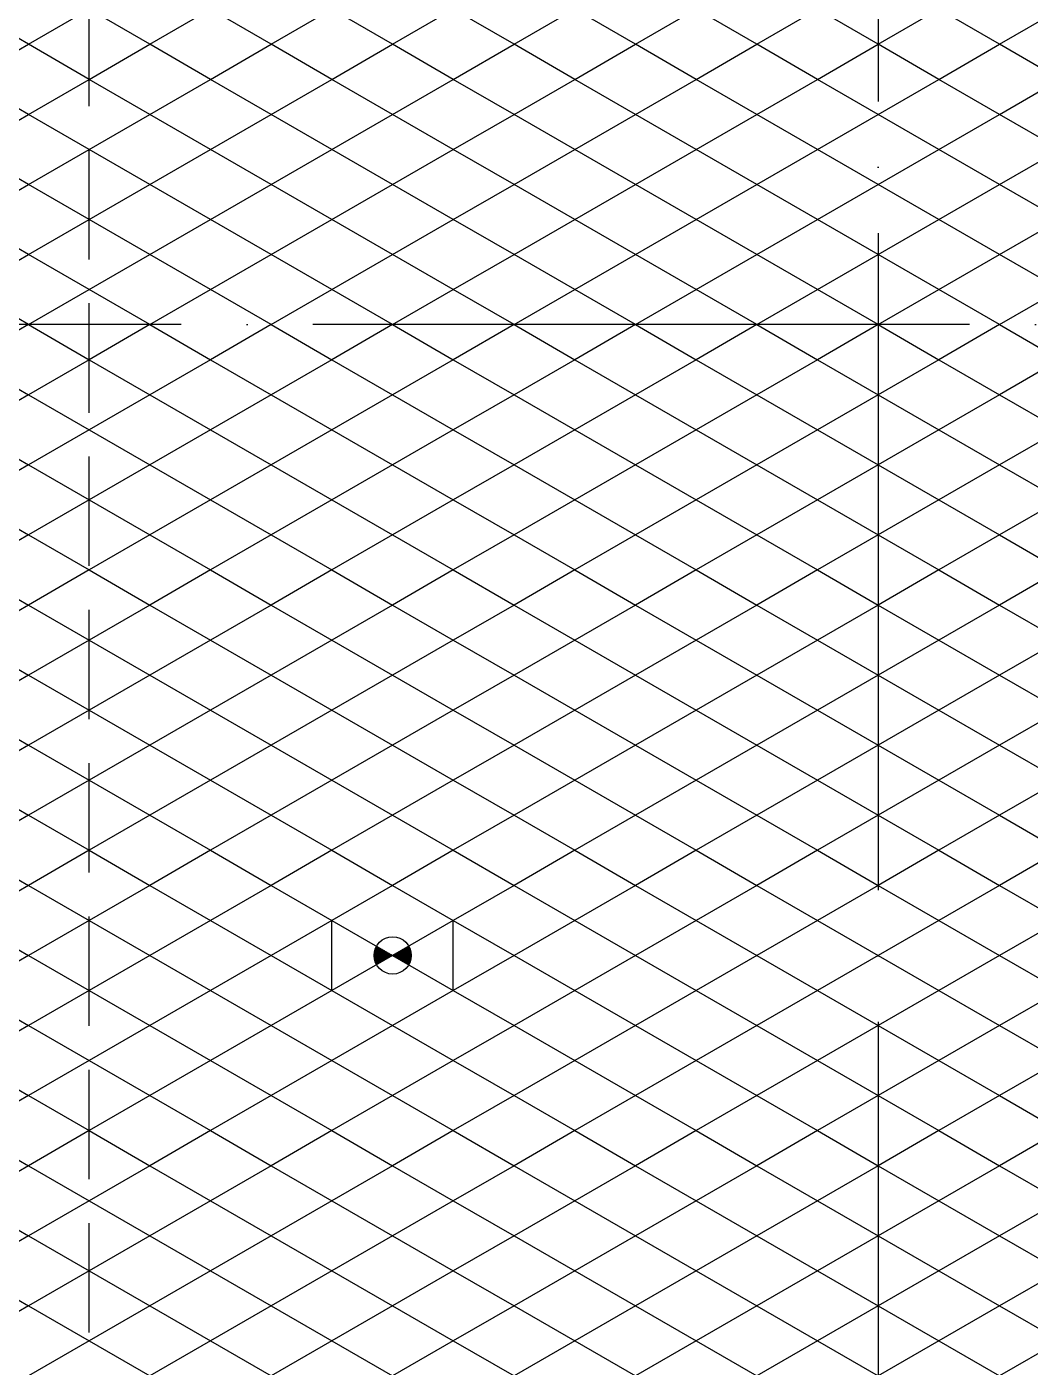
# Model space of a CAD drawing. Extents: x -11958 to 3251, y -1845 to 8235.
# Drawn here: x -10445 to -9987, y -1200 to -588 of the extents above; entities that cross this region are included whole.
import ezdxf

# ---------------------------------------------------------------- set-up
doc = ezdxf.new("R2010")
doc.units = 0
doc.header["$LTSCALE"] = 10
for name, pattern in [('DASHDOT-M', [36, 30, -3, 0, -3]), ('DASHDOT-S', [14, 10, -2, 0, -2]), ('HIDDEN-M', [7, 5, -2])]:
    doc.linetypes.add(name, pattern=pattern)
doc.layers.get('0').update_dxf_attribs({"linetype": 'CONTINUOUS'})
for name, color, linetype in [('CDR_DWG1', 4, 'CONTINUOUS'), ('CDR_DWG3', 1, 'DASHDOT-M'), ('CDR_DWG5', 6, 'HIDDEN-M')]:
    doc.layers.add(name, color=color, linetype=linetype)

msp = doc.modelspace()

# ---------------------------------------------------------------- hatches: boundary and pattern name
h = msp.add_hatch()
h.set_pattern_fill('ANSI37', color=256, scale=0.1, style=0)
h.set_pattern_definition([(45, (-12702.90035, -2596.7073), (-0.224506403, 0.224506403), []), (135, (-12702.90035, -2596.7073), (-0.224506403, -0.224506403), [])])
h.paths.add_polyline_path([(-10285.6, -1008.05, 0.131652), (-10286.74, -1012.3, 0.131652), (-10285.6, -1016.55), (-10278.24, -1012.3)])
h = msp.add_hatch()
h.set_pattern_fill('ANSI37', color=256, scale=0.1, style=0)
h.set_pattern_definition([(135, (-7853.57994, -2596.7073), (0.224506403, 0.224506403), []), (45, (-7853.57994, -2596.7073), (0.224506403, -0.224506403), [])])
h.paths.add_polyline_path([(-10270.88, -1008.05, -0.131652), (-10269.74, -1012.3, -0.131652), (-10270.88, -1016.55), (-10278.24, -1012.3)])

# ---------------------------------------------------------------- linework, layer by layer
at = {"layer": 'CDR_DWG1'}
for p, q in [((-10278.24, -980.3), (-10305.95, -996.3)), ((-10278.24, -980.3), (-10250.53, -996.3)), ((-10305.95, -1028.3), (-10305.95, -996.3)), ((-10250.53, -1028.3), (-10250.53, -996.3)), ((-10305.95, -1028.3), (-10278.24, -1044.3)), ((-10250.53, -1028.3), (-10278.24, -1044.3))]:
    msp.add_line(p, q, dxfattribs=at)
for centre, radius in [((-10056.54, -724.3), 700), ((-10278.24, -1012.3), 8.5)]:
    msp.add_circle(centre, radius, dxfattribs=at)
msp.add_arc((-10056.54, -724.3), 714, 186.39283, 173.60717, dxfattribs=at)
at = {"layer": 'CDR_DWG3', "linetype": 'DASHDOT-M'}
for p, q in [((-10056.54, 37.7), (-10056.54, -1486.3)), ((-9294.54, -724.3), (-11018.54, -724.3))]:
    msp.add_line(p, q, dxfattribs=at)
at = {"layer": 'CDR_DWG3', "linetype": 'DASHDOT-S'}
for p, q in [((-10444.52, -596.3), (-10472.23, -580.3)), ((-10444.52, -596.3), (-10416.8, -580.3)), ((-10389.09, -596.3), (-10416.8, -580.3)), ((-10389.09, -596.3), (-10361.38, -580.3)), ((-10333.67, -596.3), (-10361.38, -580.3)), ((-10333.67, -596.3), (-10305.95, -580.3)), ((-10278.24, -596.3), (-10305.95, -580.3)), ((-10278.24, -596.3), (-10250.53, -580.3)), ((-10222.81, -596.3), (-10250.53, -580.3)), ((-10222.81, -596.3), (-10195.1, -580.3)), ((-10167.39, -596.3), (-10195.1, -580.3)), ((-10167.39, -596.3), (-10139.68, -580.3)), ((-10111.96, -596.3), (-10139.68, -580.3)), ((-10111.96, -596.3), (-10084.25, -580.3)), ((-10056.54, -596.3), (-10084.25, -580.3)), ((-10056.54, -596.3), (-10028.82, -580.3)), ((-10001.11, -596.3), (-10028.82, -580.3)), ((-10001.11, -596.3), (-9973.4, -580.3)), ((-10472.23, -612.3), (-10444.52, -596.3)), ((-10416.8, -612.3), (-10444.52, -596.3)), ((-10416.8, -612.3), (-10389.09, -596.3)), ((-10361.38, -612.3), (-10389.09, -596.3)), ((-10361.38, -612.3), (-10333.67, -596.3)), ((-10305.95, -612.3), (-10333.67, -596.3)), ((-10305.95, -612.3), (-10278.24, -596.3)), ((-10250.53, -612.3), (-10278.24, -596.3)), ((-10250.53, -612.3), (-10222.81, -596.3)), ((-10195.1, -612.3), (-10222.81, -596.3)), ((-10195.1, -612.3), (-10167.39, -596.3)), ((-10139.68, -612.3), (-10167.39, -596.3)), ((-10139.68, -612.3), (-10111.96, -596.3)), ((-10084.25, -612.3), (-10111.96, -596.3)), ((-10084.25, -612.3), (-10056.54, -596.3)), ((-10028.82, -612.3), (-10056.54, -596.3)), ((-10028.82, -612.3), (-10001.11, -596.3)), ((-9973.4, -612.3), (-10001.11, -596.3)), ((-10444.52, -628.3), (-10472.23, -612.3)), ((-10444.52, -628.3), (-10416.8, -612.3)), ((-10389.09, -628.3), (-10416.8, -612.3)), ((-10389.09, -628.3), (-10361.38, -612.3)), ((-10333.67, -628.3), (-10361.38, -612.3)), ((-10333.67, -628.3), (-10305.95, -612.3)), ((-10278.24, -628.3), (-10305.95, -612.3)), ((-10278.24, -628.3), (-10250.53, -612.3)), ((-10222.81, -628.3), (-10250.53, -612.3)), ((-10222.81, -628.3), (-10195.1, -612.3)), ((-10167.39, -628.3), (-10195.1, -612.3)), ((-10167.39, -628.3), (-10139.68, -612.3)), ((-10111.96, -628.3), (-10139.68, -612.3)), ((-10111.96, -628.3), (-10084.25, -612.3)), ((-10056.54, -628.3), (-10084.25, -612.3)), ((-10056.54, -628.3), (-10028.82, -612.3)), ((-10001.11, -628.3), (-10028.82, -612.3)), ((-10001.11, -628.3), (-9973.4, -612.3)), ((-10472.23, -644.3), (-10444.52, -628.3)), ((-10416.8, -644.3), (-10444.52, -628.3)), ((-10416.8, -644.3), (-10389.09, -628.3)), ((-10361.38, -644.3), (-10389.09, -628.3)), ((-10361.38, -644.3), (-10333.67, -628.3)), ((-10305.95, -644.3), (-10333.67, -628.3)), ((-10305.95, -644.3), (-10278.24, -628.3)), ((-10250.53, -644.3), (-10278.24, -628.3)), ((-10250.53, -644.3), (-10222.81, -628.3)), ((-10195.1, -644.3), (-10222.81, -628.3)), ((-10195.1, -644.3), (-10167.39, -628.3)), ((-10139.68, -644.3), (-10167.39, -628.3)), ((-10139.68, -644.3), (-10111.96, -628.3)), ((-10084.25, -644.3), (-10111.96, -628.3)), ((-10084.25, -644.3), (-10056.54, -628.3)), ((-10028.82, -644.3), (-10056.54, -628.3)), ((-10028.82, -644.3), (-10001.11, -628.3)), ((-9973.4, -644.3), (-10001.11, -628.3)), ((-10444.52, -660.3), (-10472.23, -644.3)), ((-10444.52, -660.3), (-10416.8, -644.3)), ((-10389.09, -660.3), (-10416.8, -644.3)), ((-10389.09, -660.3), (-10361.38, -644.3)), ((-10333.67, -660.3), (-10361.38, -644.3)), ((-10333.67, -660.3), (-10305.95, -644.3)), ((-10278.24, -660.3), (-10305.95, -644.3)), ((-10278.24, -660.3), (-10250.53, -644.3)), ((-10222.81, -660.3), (-10250.53, -644.3)), ((-10222.81, -660.3), (-10195.1, -644.3)), ((-10167.39, -660.3), (-10195.1, -644.3)), ((-10167.39, -660.3), (-10139.68, -644.3)), ((-10111.96, -660.3), (-10139.68, -644.3)), ((-10111.96, -660.3), (-10084.25, -644.3)), ((-10056.54, -660.3), (-10084.25, -644.3)), ((-10056.54, -660.3), (-10028.82, -644.3)), ((-10001.11, -660.3), (-10028.82, -644.3)), ((-10001.11, -660.3), (-9973.4, -644.3)), ((-10472.23, -676.3), (-10444.52, -660.3)), ((-10416.8, -676.3), (-10444.52, -660.3)), ((-10416.8, -676.3), (-10389.09, -660.3)), ((-10361.38, -676.3), (-10389.09, -660.3)), ((-10361.38, -676.3), (-10333.67, -660.3)), ((-10305.95, -676.3), (-10333.67, -660.3)), ((-10305.95, -676.3), (-10278.24, -660.3)), ((-10250.53, -676.3), (-10278.24, -660.3)), ((-10250.53, -676.3), (-10222.81, -660.3)), ((-10195.1, -676.3), (-10222.81, -660.3)), ((-10195.1, -676.3), (-10167.39, -660.3)), ((-10139.68, -676.3), (-10167.39, -660.3)), ((-10139.68, -676.3), (-10111.96, -660.3)), ((-10084.25, -676.3), (-10111.96, -660.3)), ((-10084.25, -676.3), (-10056.54, -660.3)), ((-10028.82, -676.3), (-10056.54, -660.3)), ((-10028.82, -676.3), (-10001.11, -660.3)), ((-9973.4, -676.3), (-10001.11, -660.3)), ((-10444.52, -692.3), (-10472.23, -676.3)), ((-10444.52, -692.3), (-10416.8, -676.3)), ((-10389.09, -692.3), (-10416.8, -676.3)), ((-10389.09, -692.3), (-10361.38, -676.3)), ((-10333.67, -692.3), (-10361.38, -676.3)), ((-10333.67, -692.3), (-10305.95, -676.3)), ((-10278.24, -692.3), (-10305.95, -676.3)), ((-10278.24, -692.3), (-10250.53, -676.3)), ((-10222.81, -692.3), (-10250.53, -676.3)), ((-10222.81, -692.3), (-10195.1, -676.3)), ((-10167.39, -692.3), (-10195.1, -676.3)), ((-10167.39, -692.3), (-10139.68, -676.3)), ((-10111.96, -692.3), (-10139.68, -676.3)), ((-10111.96, -692.3), (-10084.25, -676.3)), ((-10056.54, -692.3), (-10084.25, -676.3)), ((-10056.54, -692.3), (-10028.82, -676.3)), ((-10001.11, -692.3), (-10028.82, -676.3)), ((-10001.11, -692.3), (-9973.4, -676.3)), ((-10472.23, -708.3), (-10444.52, -692.3)), ((-10416.8, -708.3), (-10444.52, -692.3)), ((-10416.8, -708.3), (-10389.09, -692.3)), ((-10361.38, -708.3), (-10389.09, -692.3)), ((-10361.38, -708.3), (-10333.67, -692.3)), ((-10305.95, -708.3), (-10333.67, -692.3)), ((-10305.95, -708.3), (-10278.24, -692.3)), ((-10250.53, -708.3), (-10278.24, -692.3)), ((-10250.53, -708.3), (-10222.81, -692.3)), ((-10195.1, -708.3), (-10222.81, -692.3)), ((-10195.1, -708.3), (-10167.39, -692.3)), ((-10139.68, -708.3), (-10167.39, -692.3)), ((-10139.68, -708.3), (-10111.96, -692.3)), ((-10084.25, -708.3), (-10111.96, -692.3)), ((-10084.25, -708.3), (-10056.54, -692.3)), ((-10028.82, -708.3), (-10056.54, -692.3)), ((-10028.82, -708.3), (-10001.11, -692.3)), ((-9973.4, -708.3), (-10001.11, -692.3)), ((-10444.52, -724.3), (-10472.23, -708.3)), ((-10444.52, -724.3), (-10416.8, -708.3)), ((-10389.09, -724.3), (-10416.8, -708.3)), ((-10389.09, -724.3), (-10361.38, -708.3)), ((-10333.67, -724.3), (-10361.38, -708.3)), ((-10333.67, -724.3), (-10305.95, -708.3)), ((-10278.24, -724.3), (-10305.95, -708.3)), ((-10278.24, -724.3), (-10250.53, -708.3)), ((-10222.81, -724.3), (-10250.53, -708.3)), ((-10222.81, -724.3), (-10195.1, -708.3)), ((-10167.39, -724.3), (-10195.1, -708.3)), ((-10167.39, -724.3), (-10139.68, -708.3)), ((-10111.96, -724.3), (-10139.68, -708.3)), ((-10111.96, -724.3), (-10084.25, -708.3)), ((-10056.54, -724.3), (-10084.25, -708.3)), ((-10056.54, -724.3), (-10028.82, -708.3)), ((-10001.11, -724.3), (-10028.82, -708.3)), ((-10001.11, -724.3), (-9973.4, -708.3)), ((-10444.52, -724.3), (-10472.23, -740.3)), ((-10444.52, -724.3), (-10416.8, -740.3)), ((-10389.09, -724.3), (-10416.8, -740.3)), ((-10389.09, -724.3), (-10361.38, -740.3)), ((-10333.67, -724.3), (-10361.38, -740.3)), ((-10333.67, -724.3), (-10305.95, -740.3)), ((-10278.24, -724.3), (-10305.95, -740.3)), ((-10278.24, -724.3), (-10250.53, -740.3)), ((-10222.81, -724.3), (-10250.53, -740.3)), ((-10222.81, -724.3), (-10195.1, -740.3)), ((-10167.39, -724.3), (-10195.1, -740.3)), ((-10167.39, -724.3), (-10139.68, -740.3)), ((-10111.96, -724.3), (-10139.68, -740.3)), ((-10111.96, -724.3), (-10084.25, -740.3)), ((-10056.54, -724.3), (-10084.25, -740.3)), ((-10056.54, -724.3), (-10028.82, -740.3)), ((-10001.11, -724.3), (-10028.82, -740.3)), ((-10001.11, -724.3), (-9973.4, -740.3)), ((-10472.23, -740.3), (-10444.52, -756.3)), ((-10416.8, -740.3), (-10444.52, -756.3)), ((-10416.8, -740.3), (-10389.09, -756.3)), ((-10361.38, -740.3), (-10389.09, -756.3)), ((-10361.38, -740.3), (-10333.67, -756.3)), ((-10305.95, -740.3), (-10333.67, -756.3)), ((-10305.95, -740.3), (-10278.24, -756.3)), ((-10250.53, -740.3), (-10278.24, -756.3)), ((-10250.53, -740.3), (-10222.81, -756.3)), ((-10195.1, -740.3), (-10222.81, -756.3)), ((-10195.1, -740.3), (-10167.39, -756.3)), ((-10139.68, -740.3), (-10167.39, -756.3)), ((-10139.68, -740.3), (-10111.96, -756.3)), ((-10084.25, -740.3), (-10111.96, -756.3)), ((-10084.25, -740.3), (-10056.54, -756.3)), ((-10028.82, -740.3), (-10056.54, -756.3)), ((-10028.82, -740.3), (-10001.11, -756.3)), ((-9973.4, -740.3), (-10001.11, -756.3)), ((-10444.52, -756.3), (-10472.23, -772.3)), ((-10444.52, -756.3), (-10416.8, -772.3)), ((-10389.09, -756.3), (-10416.8, -772.3)), ((-10389.09, -756.3), (-10361.38, -772.3)), ((-10333.67, -756.3), (-10361.38, -772.3)), ((-10333.67, -756.3), (-10305.95, -772.3)), ((-10278.24, -756.3), (-10305.95, -772.3)), ((-10278.24, -756.3), (-10250.53, -772.3)), ((-10222.81, -756.3), (-10250.53, -772.3)), ((-10222.81, -756.3), (-10195.1, -772.3)), ((-10167.39, -756.3), (-10195.1, -772.3)), ((-10167.39, -756.3), (-10139.68, -772.3)), ((-10111.96, -756.3), (-10139.68, -772.3)), ((-10111.96, -756.3), (-10084.25, -772.3)), ((-10056.54, -756.3), (-10084.25, -772.3)), ((-10056.54, -756.3), (-10028.82, -772.3)), ((-10001.11, -756.3), (-10028.82, -772.3)), ((-10001.11, -756.3), (-9973.4, -772.3)), ((-10472.23, -772.3), (-10444.52, -788.3)), ((-10416.8, -772.3), (-10444.52, -788.3)), ((-10416.8, -772.3), (-10389.09, -788.3)), ((-10361.38, -772.3), (-10389.09, -788.3)), ((-10361.38, -772.3), (-10333.67, -788.3)), ((-10305.95, -772.3), (-10333.67, -788.3)), ((-10305.95, -772.3), (-10278.24, -788.3)), ((-10250.53, -772.3), (-10278.24, -788.3)), ((-10250.53, -772.3), (-10222.81, -788.3)), ((-10195.1, -772.3), (-10222.81, -788.3)), ((-10195.1, -772.3), (-10167.39, -788.3)), ((-10139.68, -772.3), (-10167.39, -788.3)), ((-10139.68, -772.3), (-10111.96, -788.3)), ((-10084.25, -772.3), (-10111.96, -788.3)), ((-10084.25, -772.3), (-10056.54, -788.3)), ((-10028.82, -772.3), (-10056.54, -788.3)), ((-10028.82, -772.3), (-10001.11, -788.3)), ((-9973.4, -772.3), (-10001.11, -788.3)), ((-10444.52, -788.3), (-10472.23, -804.3)), ((-10444.52, -788.3), (-10416.8, -804.3)), ((-10389.09, -788.3), (-10416.8, -804.3)), ((-10389.09, -788.3), (-10361.38, -804.3)), ((-10333.67, -788.3), (-10361.38, -804.3)), ((-10333.67, -788.3), (-10305.95, -804.3)), ((-10278.24, -788.3), (-10305.95, -804.3)), ((-10278.24, -788.3), (-10250.53, -804.3)), ((-10222.81, -788.3), (-10250.53, -804.3)), ((-10222.81, -788.3), (-10195.1, -804.3)), ((-10167.39, -788.3), (-10195.1, -804.3)), ((-10167.39, -788.3), (-10139.68, -804.3)), ((-10111.96, -788.3), (-10139.68, -804.3)), ((-10111.96, -788.3), (-10084.25, -804.3)), ((-10056.54, -788.3), (-10084.25, -804.3)), ((-10056.54, -788.3), (-10028.82, -804.3)), ((-10001.11, -788.3), (-10028.82, -804.3)), ((-10001.11, -788.3), (-9973.4, -804.3)), ((-10472.23, -804.3), (-10444.52, -820.3)), ((-10416.8, -804.3), (-10444.52, -820.3)), ((-10416.8, -804.3), (-10389.09, -820.3)), ((-10361.38, -804.3), (-10389.09, -820.3)), ((-10361.38, -804.3), (-10333.67, -820.3)), ((-10305.95, -804.3), (-10333.67, -820.3)), ((-10305.95, -804.3), (-10278.24, -820.3)), ((-10250.53, -804.3), (-10278.24, -820.3)), ((-10250.53, -804.3), (-10222.81, -820.3)), ((-10195.1, -804.3), (-10222.81, -820.3)), ((-10195.1, -804.3), (-10167.39, -820.3)), ((-10139.68, -804.3), (-10167.39, -820.3)), ((-10139.68, -804.3), (-10111.96, -820.3)), ((-10084.25, -804.3), (-10111.96, -820.3)), ((-10084.25, -804.3), (-10056.54, -820.3)), ((-10028.82, -804.3), (-10056.54, -820.3)), ((-10028.82, -804.3), (-10001.11, -820.3)), ((-9973.4, -804.3), (-10001.11, -820.3)), ((-10444.52, -820.3), (-10472.23, -836.3)), ((-10444.52, -820.3), (-10416.8, -836.3)), ((-10389.09, -820.3), (-10416.8, -836.3)), ((-10389.09, -820.3), (-10361.38, -836.3)), ((-10333.67, -820.3), (-10361.38, -836.3)), ((-10333.67, -820.3), (-10305.95, -836.3)), ((-10278.24, -820.3), (-10305.95, -836.3)), ((-10278.24, -820.3), (-10250.53, -836.3)), ((-10222.81, -820.3), (-10250.53, -836.3)), ((-10222.81, -820.3), (-10195.1, -836.3)), ((-10167.39, -820.3), (-10195.1, -836.3)), ((-10167.39, -820.3), (-10139.68, -836.3)), ((-10111.96, -820.3), (-10139.68, -836.3)), ((-10111.96, -820.3), (-10084.25, -836.3)), ((-10056.54, -820.3), (-10084.25, -836.3)), ((-10056.54, -820.3), (-10028.82, -836.3)), ((-10001.11, -820.3), (-10028.82, -836.3)), ((-10001.11, -820.3), (-9973.4, -836.3)), ((-10472.23, -836.3), (-10444.52, -852.3)), ((-10416.8, -836.3), (-10444.52, -852.3)), ((-10416.8, -836.3), (-10389.09, -852.3)), ((-10361.38, -836.3), (-10389.09, -852.3)), ((-10361.38, -836.3), (-10333.67, -852.3)), ((-10305.95, -836.3), (-10333.67, -852.3)), ((-10305.95, -836.3), (-10278.24, -852.3)), ((-10250.53, -836.3), (-10278.24, -852.3)), ((-10250.53, -836.3), (-10222.81, -852.3)), ((-10195.1, -836.3), (-10222.81, -852.3)), ((-10195.1, -836.3), (-10167.39, -852.3)), ((-10139.68, -836.3), (-10167.39, -852.3)), ((-10139.68, -836.3), (-10111.96, -852.3)), ((-10084.25, -836.3), (-10111.96, -852.3)), ((-10084.25, -836.3), (-10056.54, -852.3)), ((-10028.82, -836.3), (-10056.54, -852.3)), ((-10028.82, -836.3), (-10001.11, -852.3)), ((-9973.4, -836.3), (-10001.11, -852.3)), ((-10444.52, -852.3), (-10472.23, -868.3)), ((-10444.52, -852.3), (-10416.8, -868.3)), ((-10389.09, -852.3), (-10416.8, -868.3)), ((-10389.09, -852.3), (-10361.38, -868.3)), ((-10333.67, -852.3), (-10361.38, -868.3)), ((-10333.67, -852.3), (-10305.95, -868.3)), ((-10278.24, -852.3), (-10305.95, -868.3)), ((-10278.24, -852.3), (-10250.53, -868.3)), ((-10222.81, -852.3), (-10250.53, -868.3)), ((-10222.81, -852.3), (-10195.1, -868.3)), ((-10167.39, -852.3), (-10195.1, -868.3)), ((-10167.39, -852.3), (-10139.68, -868.3)), ((-10111.96, -852.3), (-10139.68, -868.3)), ((-10111.96, -852.3), (-10084.25, -868.3)), ((-10056.54, -852.3), (-10084.25, -868.3)), ((-10056.54, -852.3), (-10028.82, -868.3)), ((-10001.11, -852.3), (-10028.82, -868.3)), ((-10001.11, -852.3), (-9973.4, -868.3)), ((-10472.23, -868.3), (-10444.52, -884.3)), ((-10416.8, -868.3), (-10444.52, -884.3)), ((-10416.8, -868.3), (-10389.09, -884.3)), ((-10361.38, -868.3), (-10389.09, -884.3)), ((-10361.38, -868.3), (-10333.67, -884.3)), ((-10305.95, -868.3), (-10333.67, -884.3)), ((-10305.95, -868.3), (-10278.24, -884.3)), ((-10250.53, -868.3), (-10278.24, -884.3)), ((-10250.53, -868.3), (-10222.81, -884.3)), ((-10195.1, -868.3), (-10222.81, -884.3)), ((-10195.1, -868.3), (-10167.39, -884.3)), ((-10139.68, -868.3), (-10167.39, -884.3)), ((-10139.68, -868.3), (-10111.96, -884.3)), ((-10084.25, -868.3), (-10111.96, -884.3)), ((-10084.25, -868.3), (-10056.54, -884.3)), ((-10028.82, -868.3), (-10056.54, -884.3)), ((-10028.82, -868.3), (-10001.11, -884.3)), ((-9973.4, -868.3), (-10001.11, -884.3)), ((-10444.52, -884.3), (-10472.23, -900.3)), ((-10444.52, -884.3), (-10416.8, -900.3)), ((-10389.09, -884.3), (-10416.8, -900.3)), ((-10389.09, -884.3), (-10361.38, -900.3)), ((-10333.67, -884.3), (-10361.38, -900.3)), ((-10333.67, -884.3), (-10305.95, -900.3)), ((-10278.24, -884.3), (-10305.95, -900.3)), ((-10278.24, -884.3), (-10250.53, -900.3)), ((-10222.81, -884.3), (-10250.53, -900.3)), ((-10222.81, -884.3), (-10195.1, -900.3)), ((-10167.39, -884.3), (-10195.1, -900.3)), ((-10167.39, -884.3), (-10139.68, -900.3)), ((-10111.96, -884.3), (-10139.68, -900.3)), ((-10111.96, -884.3), (-10084.25, -900.3)), ((-10056.54, -884.3), (-10084.25, -900.3)), ((-10056.54, -884.3), (-10028.82, -900.3)), ((-10001.11, -884.3), (-10028.82, -900.3)), ((-10001.11, -884.3), (-9973.4, -900.3)), ((-10472.23, -900.3), (-10444.52, -916.3)), ((-10416.8, -900.3), (-10444.52, -916.3)), ((-10416.8, -900.3), (-10389.09, -916.3)), ((-10361.38, -900.3), (-10389.09, -916.3)), ((-10361.38, -900.3), (-10333.67, -916.3)), ((-10305.95, -900.3), (-10333.67, -916.3)), ((-10305.95, -900.3), (-10278.24, -916.3)), ((-10250.53, -900.3), (-10278.24, -916.3)), ((-10250.53, -900.3), (-10222.81, -916.3)), ((-10195.1, -900.3), (-10222.81, -916.3)), ((-10195.1, -900.3), (-10167.39, -916.3)), ((-10139.68, -900.3), (-10167.39, -916.3)), ((-10139.68, -900.3), (-10111.96, -916.3)), ((-10084.25, -900.3), (-10111.96, -916.3)), ((-10084.25, -900.3), (-10056.54, -916.3)), ((-10028.82, -900.3), (-10056.54, -916.3)), ((-10028.82, -900.3), (-10001.11, -916.3)), ((-9973.4, -900.3), (-10001.11, -916.3)), ((-10444.52, -916.3), (-10472.23, -932.3)), ((-10444.52, -916.3), (-10416.8, -932.3)), ((-10389.09, -916.3), (-10416.8, -932.3)), ((-10389.09, -916.3), (-10361.38, -932.3)), ((-10333.67, -916.3), (-10361.38, -932.3)), ((-10333.67, -916.3), (-10305.95, -932.3)), ((-10278.24, -916.3), (-10305.95, -932.3)), ((-10278.24, -916.3), (-10250.53, -932.3)), ((-10222.81, -916.3), (-10250.53, -932.3)), ((-10222.81, -916.3), (-10195.1, -932.3)), ((-10167.39, -916.3), (-10195.1, -932.3)), ((-10167.39, -916.3), (-10139.68, -932.3)), ((-10111.96, -916.3), (-10139.68, -932.3)), ((-10111.96, -916.3), (-10084.25, -932.3)), ((-10056.54, -916.3), (-10084.25, -932.3)), ((-10056.54, -916.3), (-10028.82, -932.3)), ((-10001.11, -916.3), (-10028.82, -932.3)), ((-10001.11, -916.3), (-9973.4, -932.3)), ((-10472.23, -932.3), (-10444.52, -948.3)), ((-10416.8, -932.3), (-10444.52, -948.3)), ((-10416.8, -932.3), (-10389.09, -948.3)), ((-10361.38, -932.3), (-10389.09, -948.3)), ((-10361.38, -932.3), (-10333.67, -948.3)), ((-10305.95, -932.3), (-10333.67, -948.3)), ((-10305.95, -932.3), (-10278.24, -948.3)), ((-10250.53, -932.3), (-10278.24, -948.3)), ((-10250.53, -932.3), (-10222.81, -948.3)), ((-10195.1, -932.3), (-10222.81, -948.3)), ((-10195.1, -932.3), (-10167.39, -948.3)), ((-10139.68, -932.3), (-10167.39, -948.3)), ((-10139.68, -932.3), (-10111.96, -948.3)), ((-10084.25, -932.3), (-10111.96, -948.3)), ((-10084.25, -932.3), (-10056.54, -948.3)), ((-10028.82, -932.3), (-10056.54, -948.3)), ((-10028.82, -932.3), (-10001.11, -948.3)), ((-9973.4, -932.3), (-10001.11, -948.3)), ((-10444.52, -948.3), (-10472.23, -964.3)), ((-10444.52, -948.3), (-10416.8, -964.3)), ((-10389.09, -948.3), (-10416.8, -964.3)), ((-10389.09, -948.3), (-10361.38, -964.3)), ((-10333.67, -948.3), (-10361.38, -964.3)), ((-10333.67, -948.3), (-10305.95, -964.3)), ((-10278.24, -948.3), (-10305.95, -964.3)), ((-10278.24, -948.3), (-10250.53, -964.3)), ((-10222.81, -948.3), (-10250.53, -964.3)), ((-10222.81, -948.3), (-10195.1, -964.3)), ((-10167.39, -948.3), (-10195.1, -964.3)), ((-10167.39, -948.3), (-10139.68, -964.3)), ((-10111.96, -948.3), (-10139.68, -964.3)), ((-10111.96, -948.3), (-10084.25, -964.3)), ((-10056.54, -948.3), (-10084.25, -964.3)), ((-10056.54, -948.3), (-10028.82, -964.3)), ((-10001.11, -948.3), (-10028.82, -964.3)), ((-10001.11, -948.3), (-9973.4, -964.3)), ((-10472.23, -964.3), (-10444.52, -980.3)), ((-10416.8, -964.3), (-10444.52, -980.3)), ((-10416.8, -964.3), (-10389.09, -980.3)), ((-10361.38, -964.3), (-10389.09, -980.3)), ((-10361.38, -964.3), (-10333.67, -980.3)), ((-10305.95, -964.3), (-10333.67, -980.3)), ((-10305.95, -964.3), (-10278.24, -980.3)), ((-10250.53, -964.3), (-10278.24, -980.3)), ((-10250.53, -964.3), (-10222.81, -980.3)), ((-10195.1, -964.3), (-10222.81, -980.3)), ((-10195.1, -964.3), (-10167.39, -980.3)), ((-10139.68, -964.3), (-10167.39, -980.3)), ((-10139.68, -964.3), (-10111.96, -980.3)), ((-10084.25, -964.3), (-10111.96, -980.3)), ((-10084.25, -964.3), (-10056.54, -980.3)), ((-10028.82, -964.3), (-10056.54, -980.3)), ((-10028.82, -964.3), (-10001.11, -980.3)), ((-9973.4, -964.3), (-10001.11, -980.3)), ((-10444.52, -980.3), (-10472.23, -996.3)), ((-10444.52, -980.3), (-10416.8, -996.3)), ((-10389.09, -980.3), (-10416.8, -996.3)), ((-10389.09, -980.3), (-10361.38, -996.3)), ((-10333.67, -980.3), (-10361.38, -996.3)), ((-10333.67, -980.3), (-10305.95, -996.3)), ((-10222.81, -980.3), (-10250.53, -996.3)), ((-10222.81, -980.3), (-10195.1, -996.3)), ((-10167.39, -980.3), (-10195.1, -996.3)), ((-10167.39, -980.3), (-10139.68, -996.3)), ((-10111.96, -980.3), (-10139.68, -996.3)), ((-10111.96, -980.3), (-10084.25, -996.3)), ((-10056.54, -980.3), (-10084.25, -996.3)), ((-10056.54, -980.3), (-10028.82, -996.3)), ((-10001.11, -980.3), (-10028.82, -996.3)), ((-10001.11, -980.3), (-9973.4, -996.3)), ((-10472.23, -996.3), (-10444.52, -1012.3)), ((-10416.8, -996.3), (-10444.52, -1012.3)), ((-10416.8, -996.3), (-10389.09, -1012.3)), ((-10361.38, -996.3), (-10389.09, -1012.3)), ((-10361.38, -996.3), (-10333.67, -1012.3)), ((-10305.95, -996.3), (-10333.67, -1012.3)), ((-10305.95, -996.3), (-10278.24, -1012.3)), ((-10250.53, -996.3), (-10278.24, -1012.3)), ((-10250.53, -996.3), (-10222.81, -1012.3)), ((-10195.1, -996.3), (-10222.81, -1012.3)), ((-10195.1, -996.3), (-10167.39, -1012.3)), ((-10139.68, -996.3), (-10167.39, -1012.3)), ((-10139.68, -996.3), (-10111.96, -1012.3)), ((-10084.25, -996.3), (-10111.96, -1012.3)), ((-10084.25, -996.3), (-10056.54, -1012.3)), ((-10028.82, -996.3), (-10056.54, -1012.3)), ((-10028.82, -996.3), (-10001.11, -1012.3)), ((-9973.4, -996.3), (-10001.11, -1012.3)), ((-10444.52, -1012.3), (-10472.23, -1028.3)), ((-10444.52, -1012.3), (-10416.8, -1028.3)), ((-10389.09, -1012.3), (-10416.8, -1028.3)), ((-10389.09, -1012.3), (-10361.38, -1028.3)), ((-10333.67, -1012.3), (-10361.38, -1028.3)), ((-10333.67, -1012.3), (-10305.95, -1028.3)), ((-10278.24, -1012.3), (-10305.95, -1028.3)), ((-10278.24, -1012.3), (-10250.53, -1028.3)), ((-10222.81, -1012.3), (-10250.53, -1028.3)), ((-10222.81, -1012.3), (-10195.1, -1028.3)), ((-10167.39, -1012.3), (-10195.1, -1028.3)), ((-10167.39, -1012.3), (-10139.68, -1028.3)), ((-10111.96, -1012.3), (-10139.68, -1028.3)), ((-10111.96, -1012.3), (-10084.25, -1028.3)), ((-10056.54, -1012.3), (-10084.25, -1028.3)), ((-10056.54, -1012.3), (-10028.82, -1028.3)), ((-10001.11, -1012.3), (-10028.82, -1028.3)), ((-10001.11, -1012.3), (-9973.4, -1028.3)), ((-10472.23, -1028.3), (-10444.52, -1044.3)), ((-10416.8, -1028.3), (-10444.52, -1044.3)), ((-10416.8, -1028.3), (-10389.09, -1044.3)), ((-10361.38, -1028.3), (-10389.09, -1044.3)), ((-10361.38, -1028.3), (-10333.67, -1044.3)), ((-10305.95, -1028.3), (-10333.67, -1044.3)), ((-10250.53, -1028.3), (-10222.81, -1044.3)), ((-10195.1, -1028.3), (-10222.81, -1044.3)), ((-10195.1, -1028.3), (-10167.39, -1044.3)), ((-10139.68, -1028.3), (-10167.39, -1044.3)), ((-10139.68, -1028.3), (-10111.96, -1044.3)), ((-10084.25, -1028.3), (-10111.96, -1044.3)), ((-10084.25, -1028.3), (-10056.54, -1044.3)), ((-10028.82, -1028.3), (-10056.54, -1044.3)), ((-10028.82, -1028.3), (-10001.11, -1044.3)), ((-9973.4, -1028.3), (-10001.11, -1044.3)), ((-10444.52, -1044.3), (-10472.23, -1060.3)), ((-10444.52, -1044.3), (-10416.8, -1060.3)), ((-10389.09, -1044.3), (-10416.8, -1060.3)), ((-10389.09, -1044.3), (-10361.38, -1060.3)), ((-10333.67, -1044.3), (-10361.38, -1060.3)), ((-10333.67, -1044.3), (-10305.95, -1060.3)), ((-10278.24, -1044.3), (-10305.95, -1060.3)), ((-10278.24, -1044.3), (-10250.53, -1060.3)), ((-10222.81, -1044.3), (-10250.53, -1060.3)), ((-10222.81, -1044.3), (-10195.1, -1060.3)), ((-10167.39, -1044.3), (-10195.1, -1060.3)), ((-10167.39, -1044.3), (-10139.68, -1060.3)), ((-10111.96, -1044.3), (-10139.68, -1060.3)), ((-10111.96, -1044.3), (-10084.25, -1060.3)), ((-10056.54, -1044.3), (-10084.25, -1060.3)), ((-10056.54, -1044.3), (-10028.82, -1060.3)), ((-10001.11, -1044.3), (-10028.82, -1060.3)), ((-10001.11, -1044.3), (-9973.4, -1060.3)), ((-10472.23, -1060.3), (-10444.52, -1076.3)), ((-10416.8, -1060.3), (-10444.52, -1076.3)), ((-10416.8, -1060.3), (-10389.09, -1076.3)), ((-10361.38, -1060.3), (-10389.09, -1076.3)), ((-10361.38, -1060.3), (-10333.67, -1076.3)), ((-10305.95, -1060.3), (-10333.67, -1076.3)), ((-10305.95, -1060.3), (-10278.24, -1076.3)), ((-10250.53, -1060.3), (-10278.24, -1076.3)), ((-10250.53, -1060.3), (-10222.81, -1076.3)), ((-10195.1, -1060.3), (-10222.81, -1076.3)), ((-10195.1, -1060.3), (-10167.39, -1076.3)), ((-10139.68, -1060.3), (-10167.39, -1076.3)), ((-10139.68, -1060.3), (-10111.96, -1076.3)), ((-10084.25, -1060.3), (-10111.96, -1076.3)), ((-10084.25, -1060.3), (-10056.54, -1076.3)), ((-10028.82, -1060.3), (-10056.54, -1076.3)), ((-10028.82, -1060.3), (-10001.11, -1076.3)), ((-9973.4, -1060.3), (-10001.11, -1076.3)), ((-10444.52, -1076.3), (-10472.23, -1092.3)), ((-10444.52, -1076.3), (-10416.8, -1092.3)), ((-10389.09, -1076.3), (-10416.8, -1092.3)), ((-10389.09, -1076.3), (-10361.38, -1092.3)), ((-10333.67, -1076.3), (-10361.38, -1092.3)), ((-10333.67, -1076.3), (-10305.95, -1092.3)), ((-10278.24, -1076.3), (-10305.95, -1092.3)), ((-10278.24, -1076.3), (-10250.53, -1092.3)), ((-10222.81, -1076.3), (-10250.53, -1092.3)), ((-10222.81, -1076.3), (-10195.1, -1092.3)), ((-10167.39, -1076.3), (-10195.1, -1092.3)), ((-10167.39, -1076.3), (-10139.68, -1092.3)), ((-10111.96, -1076.3), (-10139.68, -1092.3)), ((-10111.96, -1076.3), (-10084.25, -1092.3)), ((-10056.54, -1076.3), (-10084.25, -1092.3)), ((-10056.54, -1076.3), (-10028.82, -1092.3)), ((-10001.11, -1076.3), (-10028.82, -1092.3)), ((-10001.11, -1076.3), (-9973.4, -1092.3)), ((-10472.23, -1092.3), (-10444.52, -1108.3)), ((-10416.8, -1092.3), (-10444.52, -1108.3)), ((-10416.8, -1092.3), (-10389.09, -1108.3)), ((-10361.38, -1092.3), (-10389.09, -1108.3)), ((-10361.38, -1092.3), (-10333.67, -1108.3)), ((-10305.95, -1092.3), (-10333.67, -1108.3)), ((-10305.95, -1092.3), (-10278.24, -1108.3)), ((-10250.53, -1092.3), (-10278.24, -1108.3)), ((-10250.53, -1092.3), (-10222.81, -1108.3)), ((-10195.1, -1092.3), (-10222.81, -1108.3)), ((-10195.1, -1092.3), (-10167.39, -1108.3)), ((-10139.68, -1092.3), (-10167.39, -1108.3)), ((-10139.68, -1092.3), (-10111.96, -1108.3)), ((-10084.25, -1092.3), (-10111.96, -1108.3)), ((-10084.25, -1092.3), (-10056.54, -1108.3)), ((-10028.82, -1092.3), (-10056.54, -1108.3)), ((-10028.82, -1092.3), (-10001.11, -1108.3)), ((-9973.4, -1092.3), (-10001.11, -1108.3)), ((-10444.52, -1108.3), (-10472.23, -1124.3)), ((-10444.52, -1108.3), (-10416.8, -1124.3)), ((-10389.09, -1108.3), (-10416.8, -1124.3)), ((-10389.09, -1108.3), (-10361.38, -1124.3)), ((-10333.67, -1108.3), (-10361.38, -1124.3)), ((-10333.67, -1108.3), (-10305.95, -1124.3)), ((-10278.24, -1108.3), (-10305.95, -1124.3)), ((-10278.24, -1108.3), (-10250.53, -1124.3)), ((-10222.81, -1108.3), (-10250.53, -1124.3)), ((-10222.81, -1108.3), (-10195.1, -1124.3)), ((-10167.39, -1108.3), (-10195.1, -1124.3)), ((-10167.39, -1108.3), (-10139.68, -1124.3)), ((-10111.96, -1108.3), (-10139.68, -1124.3)), ((-10111.96, -1108.3), (-10084.25, -1124.3)), ((-10056.54, -1108.3), (-10084.25, -1124.3)), ((-10056.54, -1108.3), (-10028.82, -1124.3)), ((-10001.11, -1108.3), (-10028.82, -1124.3)), ((-10001.11, -1108.3), (-9973.4, -1124.3)), ((-10472.23, -1124.3), (-10444.52, -1140.3)), ((-10416.8, -1124.3), (-10444.52, -1140.3)), ((-10416.8, -1124.3), (-10389.09, -1140.3)), ((-10361.38, -1124.3), (-10389.09, -1140.3)), ((-10361.38, -1124.3), (-10333.67, -1140.3)), ((-10305.95, -1124.3), (-10333.67, -1140.3)), ((-10305.95, -1124.3), (-10278.24, -1140.3)), ((-10250.53, -1124.3), (-10278.24, -1140.3)), ((-10250.53, -1124.3), (-10222.81, -1140.3)), ((-10195.1, -1124.3), (-10222.81, -1140.3)), ((-10195.1, -1124.3), (-10167.39, -1140.3)), ((-10139.68, -1124.3), (-10167.39, -1140.3)), ((-10139.68, -1124.3), (-10111.96, -1140.3)), ((-10084.25, -1124.3), (-10111.96, -1140.3)), ((-10084.25, -1124.3), (-10056.54, -1140.3)), ((-10028.82, -1124.3), (-10056.54, -1140.3)), ((-10028.82, -1124.3), (-10001.11, -1140.3)), ((-9973.4, -1124.3), (-10001.11, -1140.3)), ((-10444.52, -1140.3), (-10472.23, -1156.3)), ((-10444.52, -1140.3), (-10416.8, -1156.3)), ((-10389.09, -1140.3), (-10416.8, -1156.3)), ((-10389.09, -1140.3), (-10361.38, -1156.3)), ((-10333.67, -1140.3), (-10361.38, -1156.3)), ((-10333.67, -1140.3), (-10305.95, -1156.3)), ((-10278.24, -1140.3), (-10305.95, -1156.3)), ((-10278.24, -1140.3), (-10250.53, -1156.3)), ((-10222.81, -1140.3), (-10250.53, -1156.3)), ((-10222.81, -1140.3), (-10195.1, -1156.3)), ((-10167.39, -1140.3), (-10195.1, -1156.3)), ((-10167.39, -1140.3), (-10139.68, -1156.3)), ((-10111.96, -1140.3), (-10139.68, -1156.3)), ((-10111.96, -1140.3), (-10084.25, -1156.3)), ((-10056.54, -1140.3), (-10084.25, -1156.3)), ((-10056.54, -1140.3), (-10028.82, -1156.3)), ((-10001.11, -1140.3), (-10028.82, -1156.3)), ((-10001.11, -1140.3), (-9973.4, -1156.3)), ((-10472.23, -1156.3), (-10444.52, -1172.3)), ((-10416.8, -1156.3), (-10444.52, -1172.3)), ((-10416.8, -1156.3), (-10389.09, -1172.3)), ((-10361.38, -1156.3), (-10389.09, -1172.3)), ((-10361.38, -1156.3), (-10333.67, -1172.3)), ((-10305.95, -1156.3), (-10333.67, -1172.3)), ((-10305.95, -1156.3), (-10278.24, -1172.3)), ((-10250.53, -1156.3), (-10278.24, -1172.3)), ((-10250.53, -1156.3), (-10222.81, -1172.3)), ((-10195.1, -1156.3), (-10222.81, -1172.3)), ((-10195.1, -1156.3), (-10167.39, -1172.3)), ((-10139.68, -1156.3), (-10167.39, -1172.3)), ((-10139.68, -1156.3), (-10111.96, -1172.3)), ((-10084.25, -1156.3), (-10111.96, -1172.3)), ((-10084.25, -1156.3), (-10056.54, -1172.3)), ((-10028.82, -1156.3), (-10056.54, -1172.3)), ((-10028.82, -1156.3), (-10001.11, -1172.3)), ((-9973.4, -1156.3), (-10001.11, -1172.3)), ((-10444.52, -1172.3), (-10472.23, -1188.3)), ((-10444.52, -1172.3), (-10416.8, -1188.3)), ((-10389.09, -1172.3), (-10416.8, -1188.3)), ((-10389.09, -1172.3), (-10361.38, -1188.3)), ((-10333.67, -1172.3), (-10361.38, -1188.3)), ((-10333.67, -1172.3), (-10305.95, -1188.3)), ((-10278.24, -1172.3), (-10305.95, -1188.3)), ((-10278.24, -1172.3), (-10250.53, -1188.3)), ((-10222.81, -1172.3), (-10250.53, -1188.3)), ((-10222.81, -1172.3), (-10195.1, -1188.3)), ((-10167.39, -1172.3), (-10195.1, -1188.3)), ((-10167.39, -1172.3), (-10139.68, -1188.3)), ((-10111.96, -1172.3), (-10139.68, -1188.3)), ((-10111.96, -1172.3), (-10084.25, -1188.3)), ((-10056.54, -1172.3), (-10084.25, -1188.3)), ((-10056.54, -1172.3), (-10028.82, -1188.3)), ((-10001.11, -1172.3), (-10028.82, -1188.3)), ((-10001.11, -1172.3), (-9973.4, -1188.3)), ((-10416.8, -1188.3), (-10444.52, -1204.3)), ((-10416.8, -1188.3), (-10389.09, -1204.3)), ((-10361.38, -1188.3), (-10389.09, -1204.3)), ((-10361.38, -1188.3), (-10333.67, -1204.3)), ((-10305.95, -1188.3), (-10333.67, -1204.3)), ((-10305.95, -1188.3), (-10278.24, -1204.3)), ((-10250.53, -1188.3), (-10278.24, -1204.3)), ((-10250.53, -1188.3), (-10222.81, -1204.3)), ((-10195.1, -1188.3), (-10222.81, -1204.3)), ((-10195.1, -1188.3), (-10167.39, -1204.3)), ((-10139.68, -1188.3), (-10167.39, -1204.3)), ((-10139.68, -1188.3), (-10111.96, -1204.3)), ((-10084.25, -1188.3), (-10111.96, -1204.3)), ((-10084.25, -1188.3), (-10056.54, -1204.3)), ((-10028.82, -1188.3), (-10056.54, -1204.3)), ((-10028.82, -1188.3), (-10001.11, -1204.3)), ((-9973.4, -1188.3), (-10001.11, -1204.3))]:
    msp.add_line(p, q, dxfattribs=at)
at = {"layer": 'CDR_DWG5', "linetype": 'HIDDEN-M'}
msp.add_line((-10416.8, -1324.48), (-10416.8, -124.13), dxfattribs=at)

doc.saveas('drawing.dxf')
